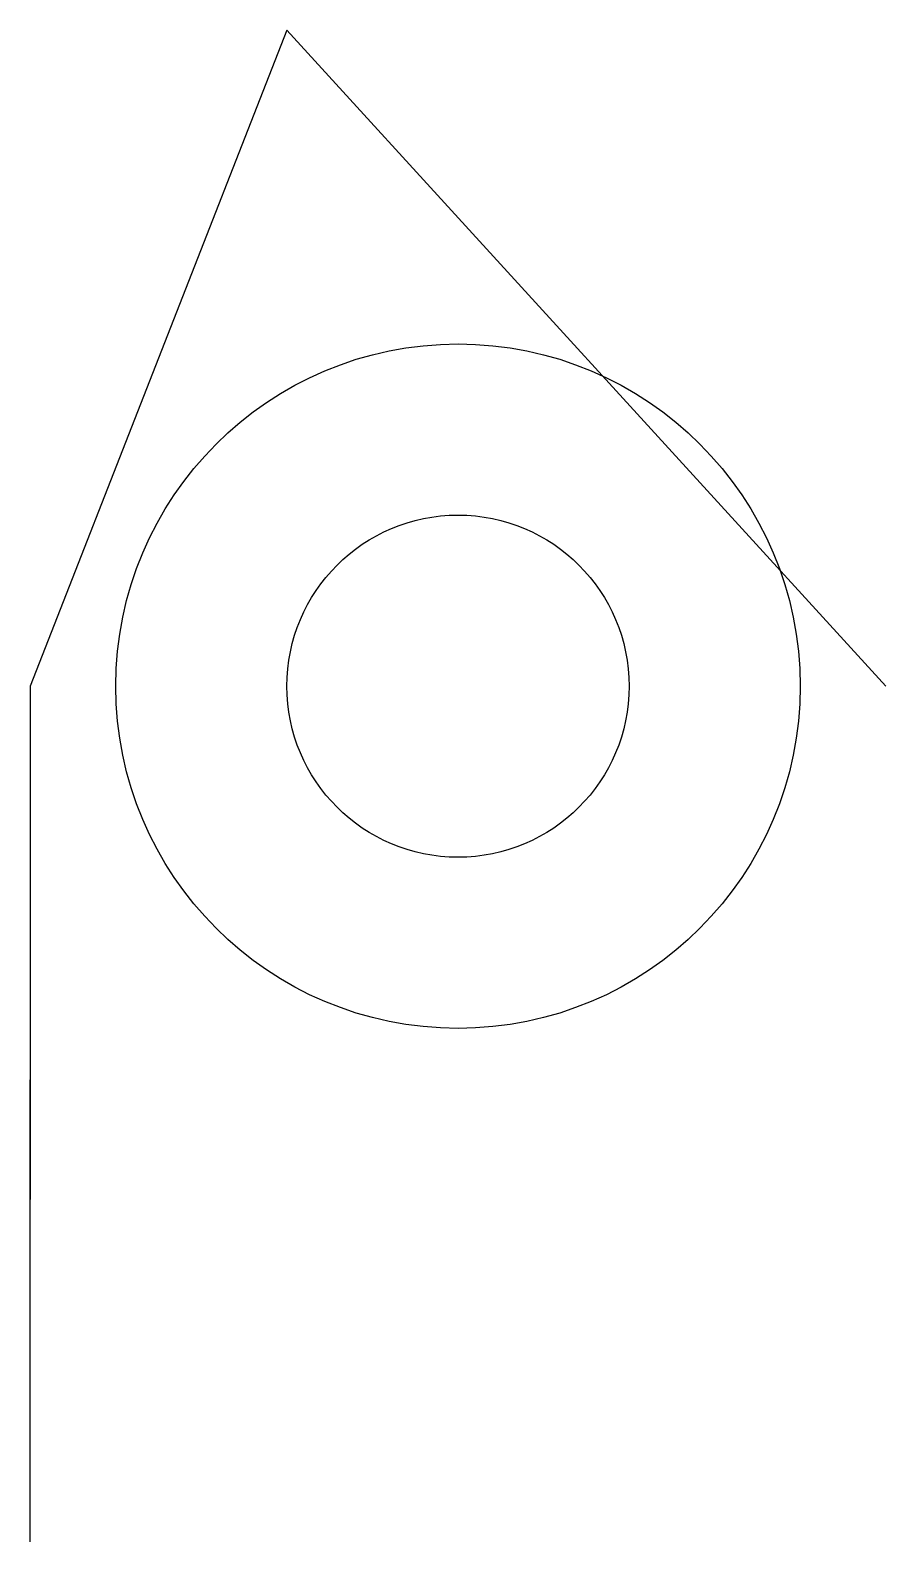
# Model space of a CAD drawing. Header units: inches. Extents: x 0 to 50, y 0 to 88.3.
import ezdxf

# ---------------------------------------------------------------- set-up
doc = ezdxf.new("R2010")
doc.units = ezdxf.units.IN
doc.header["$MEASUREMENT"] = 0

msp = doc.modelspace()

# ---------------------------------------------------------------- linework, layer by layer
for p, q in [((15, 88.333, 37.5), (0, 50, 25)), ((50, 50, 50), (15, 88.333, 37.5))]:
    msp.add_line(p, q)
at = {"extrusion": (1, 0, 0)}
for p, q in [((0, 50, 25), (0, 37.5, 25)), ((0, 50, 50), (0, 20, 50)), ((0, 37.5, 25), (0, 27)), ((0, 0), (0, 27)), ((0, 0, 20), (0, 20, 50)), ((0, 0), (0, 0, 20))]:
    msp.add_line(p, q, dxfattribs=at)
for radius in [20, 10]:
    msp.add_circle((25, 50, 50), radius)

doc.saveas('drawing.dxf')
